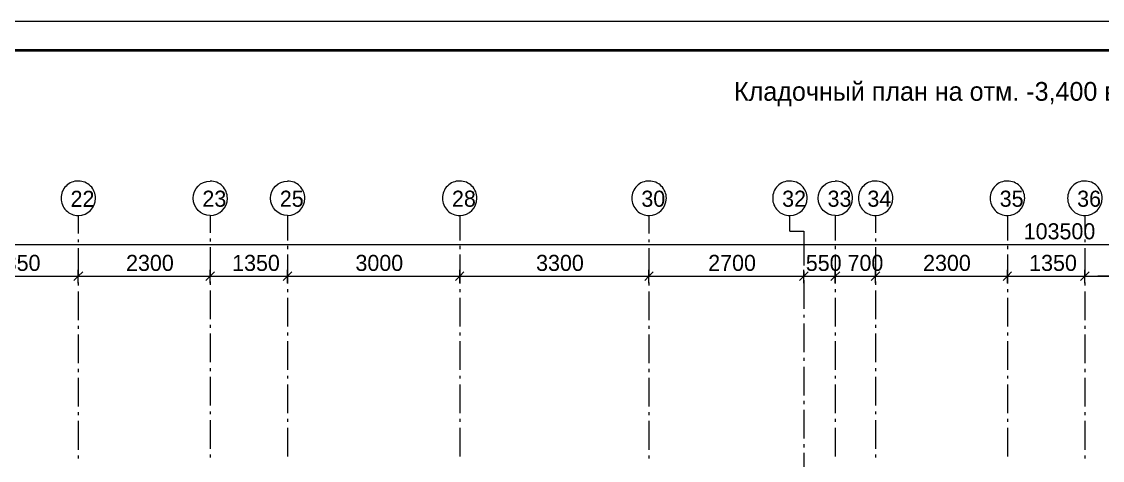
# Model space of a CAD drawing. Header units: millimetres. Extents: x -401725 to 250493, y 305116 to 802890.
# Drawn here: x -375120.4 to -375112.98, y 508988.23 to 508991.24 of the extents above; entities that cross this region are included whole.
import ezdxf

# ---------------------------------------------------------------- set-up
doc = ezdxf.new("R2010")
doc.units = ezdxf.units.MM
doc.layers.add('PDF _Геометрия', color=7, linetype='Continuous', true_color=0x1d1d1d)
doc.layers.add('PDF _Текст', color=7, linetype='Continuous')

msp = doc.modelspace()

# ---------------------------------------------------------------- linework, layer by layer
at = {"layer": 'PDF _Геометрия', "color": 7, "lineweight": 18}
for points in [[(-375089.9816, 508991.2421), (-375136.7847, 508991.2421), (-375136.7847, 508958.1322)], [(-375119.9831, 508989.5271), (-375120.0131, 508989.4971), (-375120.0431, 508989.4671)], [(-375119.0781, 508989.5271), (-375119.1081, 508989.4971), (-375119.1381, 508989.4671)], [(-375118.5464, 508989.5271), (-375118.5764, 508989.4971), (-375118.6064, 508989.4671)], [(-375117.3664, 508989.5271), (-375117.3947, 508989.4971), (-375117.4247, 508989.4671)], [(-375116.0664, 508989.5271), (-375116.0964, 508989.4971), (-375116.1247, 508989.4671)], [(-375115.0031, 508989.5271), (-375115.0331, 508989.4971), (-375115.0631, 508989.4671)], [(-375114.7864, 508989.5271), (-375114.8164, 508989.4971), (-375114.8464, 508989.4671)], [(-375114.5114, 508989.5271), (-375114.5414, 508989.4971), (-375114.5697, 508989.4671)], [(-375113.6064, 508989.5271), (-375113.6347, 508989.4971), (-375113.6647, 508989.4671)], [(-375113.0747, 508989.5271), (-375113.1031, 508989.4971), (-375113.1331, 508989.4671)]]:
    msp.add_lwpolyline(points, dxfattribs=at)
at = {"layer": 'PDF _Геометрия', "color": 7, "lineweight": 40}
msp.add_lwpolyline([(-375135.9981, 508991.0455), (-375090.1708, 508991.0455)], dxfattribs=at)
at = {"layer": 'PDF _Геометрия', "color": 7, "lineweight": 9}
for points in [[(-375120.0131, 508990.1488, 0.422535), (-375120.1314, 508990.0305, 0.417263), (-375120.0131, 508989.9121, 0.411972), (-375119.8947, 508990.0305, 0.417263)], [(-375117.3947, 508990.1488, 0.422535), (-375117.5131, 508990.0305, 0.417263), (-375117.3947, 508989.9121, 0.411972), (-375117.2764, 508990.0305, 0.417263)], [(-375116.0947, 508990.1488, 0.422535), (-375116.2131, 508990.0305, 0.417263), (-375116.0947, 508989.9121, 0.411972), (-375115.9764, 508990.0305, 0.417263)], [(-375115.1281, 508990.1488, 0.422535), (-375115.2464, 508990.0305, 0.417263), (-375115.1281, 508989.9121, 0.411972), (-375115.0097, 508990.0305, 0.417263)], [(-375114.5397, 508990.1488, 0.422535), (-375114.6581, 508990.0305, 0.417263), (-375114.5397, 508989.9121, 0.411972), (-375114.4214, 508990.0305, 0.417263)], [(-375113.6347, 508990.1488, 0.422535), (-375113.7531, 508990.0305, 0.417263), (-375113.6347, 508989.9121, 0.411972), (-375113.5164, 508990.0305, 0.417263)], [(-375113.1031, 508990.1488, 0.422535), (-375113.2214, 508990.0305, 0.417263), (-375113.1031, 508989.9121, 0.411972), (-375112.9847, 508990.0305, 0.417263)]]:
    msp.add_lwpolyline(points, format="xyb", close=True, dxfattribs=at)
for points in [[(-375119.1081, 508989.9121, 0.411972), (-375118.9897, 508990.0305, 0.417263), (-375119.1081, 508990.1488)], [(-375118.5764, 508989.9121, 0.411972), (-375118.4581, 508990.0305, 0.417263), (-375118.5764, 508990.1488)], [(-375114.8164, 508989.9121, 0.411972), (-375114.6981, 508990.0305, 0.417263), (-375114.8164, 508990.1488)]]:
    msp.add_lwpolyline(points, format="xyb", dxfattribs=at)
for points in [[(-375120.0131, 508989.9105), (-375120.0131, 508989.7888)], [(-375119.1081, 508989.9105), (-375119.1081, 508989.7938)], [(-375118.5764, 508989.9105), (-375118.5764, 508989.7421)], [(-375117.3947, 508989.9105), (-375117.3947, 508989.7421)], [(-375116.0964, 508989.9105), (-375116.0964, 508989.7888)], [(-375115.1297, 508989.8055), (-375115.1297, 508989.9104)], [(-375114.8164, 508989.9105), (-375114.8164, 508989.7421)], [(-375114.5414, 508989.9105), (-375114.5414, 508989.7938)], [(-375113.6347, 508989.9105), (-375113.6347, 508989.7421)], [(-375113.1031, 508989.9105), (-375113.1031, 508989.7888)], [(-375119.1081, 508989.7555), (-375119.1081, 508989.7338)], [(-375115.1297, 508989.8055), (-375115.0331, 508989.8055), (-375115.0331, 508989.5688)], [(-375114.5414, 508989.7555), (-375114.5414, 508989.7338)], [(-375133.7031, 508989.7138), (-375092.8583, 508989.7138)], [(-375120.0131, 508989.7488), (-375120.0131, 508989.7288)], [(-375120.0131, 508989.6888), (-375120.0131, 508989.4921)], [(-375119.1081, 508989.6955), (-375119.1081, 508989.4988)], [(-375118.5764, 508989.7038), (-375118.5764, 508989.6821)], [(-375117.3947, 508989.7038), (-375117.3947, 508989.6821)], [(-375116.0964, 508989.7488), (-375116.0964, 508989.7288)], [(-375116.0964, 508989.6888), (-375116.0964, 508989.4921)], [(-375114.8164, 508989.7038), (-375114.8164, 508989.6821)], [(-375114.5414, 508989.6955), (-375114.5414, 508989.4988)], [(-375113.6347, 508989.7038), (-375113.6347, 508989.6821)], [(-375113.1031, 508989.7488), (-375113.1031, 508989.7288)], [(-375113.1031, 508989.6888), (-375113.1031, 508989.4921)], [(-375118.5764, 508989.6438), (-375118.5764, 508989.4471)], [(-375117.3947, 508989.6438), (-375117.3947, 508989.4471)], [(-375114.8164, 508989.6438), (-375114.8164, 508989.4471)], [(-375113.6347, 508989.6438), (-375113.6347, 508989.4471)], [(-375120.0131, 508989.4971), (-375120.0131, 508989.5388)], [(-375119.1081, 508989.4971), (-375119.1081, 508989.5388)], [(-375118.5764, 508989.4971), (-375118.5764, 508989.5388)], [(-375117.3947, 508989.4971), (-375117.3947, 508989.5388)], [(-375116.0964, 508989.4971), (-375116.0964, 508989.5388)], [(-375115.0331, 508989.4971), (-375115.0331, 508989.5388)], [(-375114.8164, 508989.4971), (-375114.8164, 508989.5388)], [(-375114.5414, 508989.4971), (-375114.5414, 508989.5388)], [(-375113.6347, 508989.4971), (-375113.6347, 508989.5388)], [(-375113.1031, 508989.4971), (-375113.1031, 508989.5388)], [(-375120.9381, 508989.4488), (-375120.9381, 508989.4971), (-375120.0131, 508989.4971)], [(-375120.0131, 508989.4488), (-375120.0131, 508989.4971), (-375119.1081, 508989.4971)], [(-375119.1081, 508989.4488), (-375119.1081, 508989.4971), (-375118.5764, 508989.4971)], [(-375119.1081, 508989.4588), (-375119.1081, 508989.4371)], [(-375118.5764, 508989.4488), (-375118.5764, 508989.4971), (-375117.3948, 508989.4971)], [(-375117.3947, 508989.4488), (-375117.3947, 508989.4971), (-375116.0964, 508989.4971)], [(-375116.0964, 508989.4488), (-375116.0964, 508989.4971), (-375115.0331, 508989.4971)], [(-375115.0331, 508989.5288), (-375115.0331, 508989.5088)], [(-375115.0331, 508989.4488), (-375115.0331, 508989.4971), (-375114.8164, 508989.4971)], [(-375115.0331, 508989.4688), (-375115.0331, 508989.2721)], [(-375114.8164, 508989.4488), (-375114.8164, 508989.4971), (-375114.5414, 508989.4971)], [(-375114.5414, 508989.4488), (-375114.5414, 508989.4971), (-375113.6348, 508989.4971)], [(-375114.5414, 508989.4588), (-375114.5414, 508989.4371)], [(-375113.6347, 508989.4488), (-375113.6347, 508989.4971), (-375113.1031, 508989.4971)], [(-375113.1031, 508989.4488), (-375113.1031, 508989.4971), (-375112.9264, 508989.4971)], [(-375112.9347, 508989.4971), (-375113.0147, 508989.4971)], [(-375120.0131, 508989.4521), (-375120.0131, 508989.4321)], [(-375120.0131, 508989.3921), (-375120.0131, 508989.1955)], [(-375119.1081, 508989.3988), (-375119.1081, 508989.2021)], [(-375118.5764, 508989.4071), (-375118.5764, 508989.3855)], [(-375117.3947, 508989.4071), (-375117.3947, 508989.3855)], [(-375116.0964, 508989.4521), (-375116.0964, 508989.4321)], [(-375116.0964, 508989.3921), (-375116.0964, 508989.1955)], [(-375114.8164, 508989.4071), (-375114.8164, 508989.3855)], [(-375114.5414, 508989.3988), (-375114.5414, 508989.2021)], [(-375113.6347, 508989.4071), (-375113.6347, 508989.3855)], [(-375113.1031, 508989.4521), (-375113.1031, 508989.4321)], [(-375113.1031, 508989.3921), (-375113.1031, 508989.1955)], [(-375118.5764, 508989.3471), (-375118.5764, 508989.1505)], [(-375117.3947, 508989.3471), (-375117.3947, 508989.1505)], [(-375114.8164, 508989.3471), (-375114.8164, 508989.1505)], [(-375113.6347, 508989.3471), (-375113.6347, 508989.1505)], [(-375119.1081, 508989.1621), (-375119.1081, 508989.1421)], [(-375115.0331, 508989.2321), (-375115.0331, 508989.2121)], [(-375115.0331, 508989.1721), (-375115.0331, 508988.9755)], [(-375114.5414, 508989.1621), (-375114.5414, 508989.1421)], [(-375120.0131, 508989.1555), (-375120.0131, 508989.1355)], [(-375120.0131, 508989.0955), (-375120.0131, 508988.8988)], [(-375119.1081, 508989.1021), (-375119.1081, 508988.9055)], [(-375118.5764, 508989.1105), (-375118.5764, 508989.0905)], [(-375117.3947, 508989.1105), (-375117.3947, 508989.0905)], [(-375116.0964, 508989.1555), (-375116.0964, 508989.1355)], [(-375116.0964, 508989.0955), (-375116.0964, 508988.8988)], [(-375114.8164, 508989.1105), (-375114.8164, 508989.0905)], [(-375114.5414, 508989.1021), (-375114.5414, 508988.9055)], [(-375113.6347, 508989.1105), (-375113.6347, 508989.0905)], [(-375113.1031, 508989.1555), (-375113.1031, 508989.1355)], [(-375113.1031, 508989.0955), (-375113.1031, 508988.8988)], [(-375118.5764, 508989.0505), (-375118.5764, 508988.8538)], [(-375117.3947, 508989.0505), (-375117.3947, 508988.8538)], [(-375114.8164, 508989.0505), (-375114.8164, 508988.8538)], [(-375113.6347, 508989.0505), (-375113.6347, 508988.8538)], [(-375115.0331, 508988.9371), (-375115.0331, 508988.9155)], [(-375119.1081, 508988.8655), (-375119.1081, 508988.8455)], [(-375115.0331, 508988.8755), (-375115.0331, 508988.6788)], [(-375114.5414, 508988.8655), (-375114.5414, 508988.8455)], [(-375120.0131, 508988.8605), (-375120.0131, 508988.8388)], [(-375120.0131, 508988.7988), (-375120.0131, 508988.6021)], [(-375119.1081, 508988.8055), (-375119.1081, 508988.6088)], [(-375118.5764, 508988.8138), (-375118.5764, 508988.7938)], [(-375117.3947, 508988.8138), (-375117.3947, 508988.7938)], [(-375116.0964, 508988.8605), (-375116.0964, 508988.8388)], [(-375116.0964, 508988.7988), (-375116.0964, 508988.6021)], [(-375114.8164, 508988.8138), (-375114.8164, 508988.7938)], [(-375114.5414, 508988.8055), (-375114.5414, 508988.6088)], [(-375113.6347, 508988.8138), (-375113.6347, 508988.7938)], [(-375113.1031, 508988.8605), (-375113.1031, 508988.8388)], [(-375113.1031, 508988.7988), (-375113.1031, 508988.6021)], [(-375118.5764, 508988.7538), (-375118.5764, 508988.5571)], [(-375117.3947, 508988.7538), (-375117.3947, 508988.5571)], [(-375114.8164, 508988.7538), (-375114.8164, 508988.5571)], [(-375113.6347, 508988.7538), (-375113.6347, 508988.5571)], [(-375115.0331, 508988.6405), (-375115.0331, 508988.6188)], [(-375119.1081, 508988.5688), (-375119.1081, 508988.5488)], [(-375115.0331, 508988.5805), (-375115.0331, 508988.3838)], [(-375114.5414, 508988.5688), (-375114.5414, 508988.5488)], [(-375120.0131, 508988.5638), (-375120.0131, 508988.5421)], [(-375120.0131, 508988.5038), (-375120.0131, 508988.3055)], [(-375119.1081, 508988.5088), (-375119.1081, 508988.3121)], [(-375118.5764, 508988.5171), (-375118.5764, 508988.4971)], [(-375117.3947, 508988.5171), (-375117.3947, 508988.4971)], [(-375116.0964, 508988.5638), (-375116.0964, 508988.5421)], [(-375116.0964, 508988.5038), (-375116.0964, 508988.3055)], [(-375114.8164, 508988.5171), (-375114.8164, 508988.4971)], [(-375114.5414, 508988.5088), (-375114.5414, 508988.3121)], [(-375113.6347, 508988.5171), (-375113.6347, 508988.4971)], [(-375113.1031, 508988.5638), (-375113.1031, 508988.5421)], [(-375113.1031, 508988.5038), (-375113.1031, 508988.3055)], [(-375118.5764, 508988.4571), (-375118.5764, 508988.2605)], [(-375117.3947, 508988.4571), (-375117.3947, 508988.2605)], [(-375114.8164, 508988.4571), (-375114.8164, 508988.2605)], [(-375113.6347, 508988.4571), (-375113.6347, 508988.2605)], [(-375115.0331, 508988.3438), (-375115.0331, 508988.3221)], [(-375119.1081, 508988.2721), (-375119.1081, 508988.2521)], [(-375115.0331, 508988.2838), (-375115.0331, 508988.0871)], [(-375114.5414, 508988.2721), (-375114.5414, 508988.2521)], [(-375120.0131, 508988.2671), (-375120.0131, 508988.2455)], [(-375116.0964, 508988.2671), (-375116.0964, 508988.2455)], [(-375113.1031, 508988.2671), (-375113.1031, 508988.2455)]]:
    msp.add_lwpolyline(points, dxfattribs=at)
for points in [[(-375119.2247, 508990.0305), (-375119.2247, 508990.0971), (-375119.1731, 508990.1488), (-375119.1081, 508990.1488)], [(-375118.6931, 508990.0305), (-375118.6931, 508990.0971), (-375118.6414, 508990.1488), (-375118.5764, 508990.1488)], [(-375114.9331, 508990.0305), (-375114.9331, 508990.0971), (-375114.8814, 508990.1488), (-375114.8164, 508990.1488)], [(-375119.1081, 508989.9121), (-375119.1731, 508989.9121), (-375119.2247, 508989.9655), (-375119.2247, 508990.0305)], [(-375118.5764, 508989.9121), (-375118.6414, 508989.9121), (-375118.6931, 508989.9655), (-375118.6931, 508990.0305)], [(-375114.8164, 508989.9121), (-375114.8814, 508989.9121), (-375114.9331, 508989.9655), (-375114.9331, 508990.0305)]]:
    msp.add_open_spline(points, degree=3, dxfattribs=at)

# ---------------------------------------------------------------- texts
at = {"layer": 'PDF _Текст', "attachment_point": 4, "style": ''}
for s, insert, char_height in [('Кладочный план на отм. -3,400 в осях 1-64/Ю-ЯЯ', (-375115.5114, 508990.7451), 0.128798), ('22', (-375120.0664, 508990.0268), 0.11034), ('23', (-375119.1614, 508990.0268), 0.11034), ('25', (-375118.6297, 508990.0268), 0.11034), ('28', (-375117.4481, 508990.0268), 0.11034), ('30', (-375116.1481, 508990.0268), 0.11034), ('32', (-375115.1814, 508990.0268), 0.11034), ('33', (-375114.8697, 508990.0268), 0.11034), ('34', (-375114.5964, 508990.0268), 0.11034), ('35', (-375113.6881, 508990.0268), 0.11034), ('36', (-375113.1564, 508990.0268), 0.11034), ('103500', (-375113.5231, 508989.8033), 0.11009), ('2350', (-375120.6002, 508989.5866), 0.11009), ('2300', (-375119.6852, 508989.5866), 0.11009), ('1350', (-375118.957, 508989.5866), 0.11009), ('3000', (-375118.1104, 508989.5866), 0.11009), ('3300', (-375116.8705, 508989.5866), 0.11009), ('2700', (-375115.6889, 508989.5866), 0.11009), ('550 700', (-375115.0189, 508989.5866), 0.11009), ('2300', (-375114.2139, 508989.5866), 0.11009), ('1350', (-375113.4856, 508989.5866), 0.11009)]:
    msp.add_mtext(s, dxfattribs=dict(at, insert=insert, char_height=char_height))

doc.saveas('drawing.dxf')
